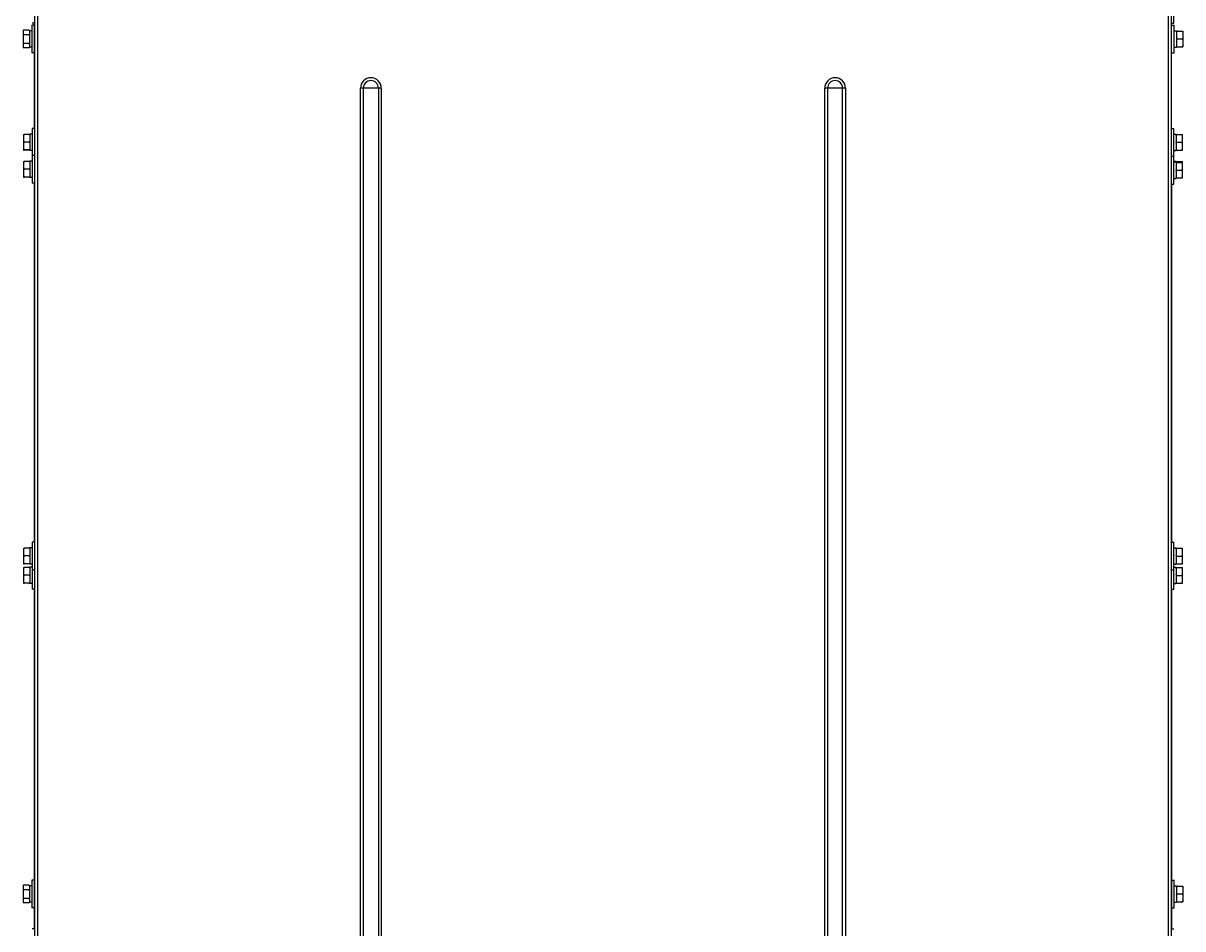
# Model space of a CAD drawing. Header units: millimetres. Extents: x 32496 to 166256, y 3504 to 23939.
# Drawn here: x 92804 to 93554, y 7343 to 7928 of the extents above; entities that cross this region are included whole.
import ezdxf

# ---------------------------------------------------------------- set-up
doc = ezdxf.new("R2010")
doc.units = ezdxf.units.MM
doc.layers.get('0').update_dxf_attribs({"lineweight": 35})
for name, color, linetype in [('2401-01144-S-M6-16HWM_1_0', 7, 'Continuous'), ('4215-19366_1_1_0', 7, 'Continuous'), ('4215-23304_2_1_1_0', 7, 'Continuous')]:
    doc.layers.add(name, color=color, linetype=linetype)

# ---------------------------------------------------------------- blocks, each defined once
blk = doc.blocks.new('gtrytrgtrr')
at = {"layer": '2401-01144-S-M6-16HWM_1_0', "color": 7, "linetype": 'Continuous'}
for p, q in [((61770.86, -73148.29), (61770.86, -73130.29)), ((61034.86, -73148.29), (61033.26, -73148.29)), ((61769.26, -73148.29), (61770.86, -73148.29)), ((61027.36, -73153.07), (61027.6, -73152.83)), ((61027.36, -73153.07), (61027.36, -73164.01)), ((61031.06, -73152.77), (61027.66, -73152.77)), ((61031.06, -73155.74), (61027.66, -73155.74)), ((61031.36, -73153.07), (61031.12, -73152.83)), ((61031.36, -73153.07), (61031.36, -73164.01)), ((61032.96, -73153.19), (61031.36, -73153.19)), ((61032.96, -73149.54), (61032.96, -73167.54)), ((61034.56, -73149.54), (61032.96, -73149.54)), ((61769.56, -73149.54), (61771.16, -73149.54)), ((61771.16, -73167.54), (61771.16, -73149.54)), ((61771.16, -73153.19), (61772.76, -73153.19)), ((61772.76, -73153.19), (61772.76, -73163.89)), ((61773.06, -73153.5), (61776.46, -73153.5)), ((61776.76, -73153.51), (61776.76, -73163.57)), ((61031.06, -73161.52), (61027.66, -73161.52)), ((61032.96, -73163.89), (61031.36, -73163.89)), ((61771.16, -73163.89), (61772.76, -73163.89)), ((61773.06, -73158.46), (61776.46, -73158.46)), ((61773.06, -73163.5), (61776.46, -73163.5)), ((61773.06, -73163.58), (61776.46, -73163.58)), ((61027.36, -73164.01), (61027.6, -73164.26)), ((61027.6, -73164.26), (61027.66, -73164.31)), ((61031.06, -73164.31), (61027.66, -73164.31)), ((61031.12, -73164.26), (61031.06, -73164.31)), ((61031.36, -73164.01), (61031.12, -73164.26)), ((61034.56, -73167.54), (61032.96, -73167.54)), ((61769.56, -73167.54), (61771.16, -73167.54)), ((61033.26, -73216.29), (61033.26, -73233.79)), ((61034.86, -73216.29), (61033.26, -73216.29)), ((61769.26, -73216.29), (61770.86, -73216.29)), ((61770.86, -73234.29), (61770.86, -73216.29)), ((61027.66, -73220.27), (61027.66, -73230.31)), ((61031.36, -73220.27), (61027.96, -73220.27)), ((61031.66, -73219.94), (61031.66, -73230.64)), ((61033.26, -73219.94), (61031.66, -73219.94)), ((61770.86, -73219.94), (61772.46, -73219.94)), ((61772.46, -73219.94), (61772.46, -73230.64)), ((61772.46, -73220.29), (61776.46, -73220.29)), ((61776.46, -73230.29), (61776.46, -73220.29)), ((61031.36, -73225.24), (61027.96, -73225.24)), ((61031.36, -73230.27), (61027.96, -73230.27)), ((61031.36, -73230.32), (61027.96, -73230.32)), ((61033.26, -73230.64), (61031.66, -73230.64)), ((61770.86, -73230.64), (61772.46, -73230.64)), ((61772.46, -73230.29), (61776.46, -73230.29)), ((61772.76, -73225.29), (61776.16, -73225.29)), ((61027.66, -73237.77), (61027.66, -73247.81)), ((61031.36, -73237.77), (61027.96, -73237.77)), ((61031.66, -73237.44), (61031.66, -73248.14)), ((61033.26, -73237.44), (61031.66, -73237.44)), ((61033.26, -73233.79), (61033.26, -73251.79)), ((61034.86, -73233.79), (61033.26, -73233.79)), ((61769.26, -73234.29), (61770.86, -73234.29)), ((61770.86, -73252.29), (61770.86, -73234.29)), ((61770.86, -73237.44), (61772.46, -73237.44)), ((61770.86, -73237.94), (61772.46, -73237.94)), ((61772.46, -73237.44), (61772.46, -73237.94)), ((61772.46, -73237.79), (61776.46, -73237.79)), ((61772.46, -73237.94), (61772.46, -73248.64)), ((61772.46, -73238.29), (61776.46, -73238.29)), ((61776.46, -73238.29), (61776.46, -73237.79)), ((61776.46, -73248.29), (61776.46, -73238.29)), ((61031.36, -73242.74), (61027.96, -73242.74)), ((61772.76, -73243.29), (61776.16, -73243.29)), ((61031.36, -73247.77), (61027.96, -73247.77)), ((61031.36, -73247.82), (61027.96, -73247.82)), ((61033.26, -73248.14), (61031.66, -73248.14)), ((61034.86, -73251.79), (61033.26, -73251.79)), ((61769.26, -73252.29), (61770.86, -73252.29)), ((61770.86, -73248.64), (61772.46, -73248.64)), ((61772.46, -73248.29), (61776.46, -73248.29)), ((61033.26, -73483.79), (61033.26, -73501.79)), ((61034.86, -73483.79), (61033.26, -73483.79)), ((61769.26, -73483.79), (61770.86, -73483.79)), ((61770.86, -73501.79), (61770.86, -73483.79)), ((61027.66, -73487.77), (61027.66, -73497.81)), ((61031.36, -73487.77), (61027.96, -73487.77)), ((61031.36, -73492.74), (61027.96, -73492.74)), ((61031.66, -73487.44), (61031.66, -73498.14)), ((61033.26, -73487.44), (61031.66, -73487.44)), ((61770.86, -73487.44), (61772.46, -73487.44)), ((61772.46, -73487.44), (61772.46, -73498.14)), ((61772.46, -73487.79), (61776.46, -73487.79)), ((61772.76, -73492.79), (61776.16, -73492.79)), ((61776.46, -73497.79), (61776.46, -73487.79)), ((61027.66, -73500.27), (61027.66, -73510.31)), ((61031.36, -73497.77), (61027.96, -73497.77)), ((61031.36, -73497.82), (61027.96, -73497.82)), ((61031.36, -73500.27), (61027.96, -73500.27)), ((61033.26, -73498.14), (61031.66, -73498.14)), ((61031.66, -73499.94), (61031.66, -73510.64)), ((61033.26, -73499.94), (61031.66, -73499.94)), ((61770.86, -73498.14), (61772.46, -73498.14)), ((61770.86, -73499.94), (61772.46, -73499.94)), ((61772.46, -73497.79), (61776.46, -73497.79)), ((61772.46, -73499.94), (61772.46, -73510.64)), ((61772.46, -73500.29), (61776.46, -73500.29)), ((61776.46, -73510.29), (61776.46, -73500.29)), ((61031.36, -73505.24), (61027.96, -73505.24)), ((61033.26, -73501.79), (61033.26, -73514.29)), ((61034.86, -73501.79), (61033.26, -73501.79)), ((61769.26, -73501.79), (61770.86, -73501.79)), ((61770.86, -73514.29), (61770.86, -73501.79)), ((61772.76, -73505.29), (61776.16, -73505.29)), ((61031.36, -73510.27), (61027.96, -73510.27)), ((61031.36, -73510.32), (61027.96, -73510.32)), ((61033.26, -73510.64), (61031.66, -73510.64)), ((61034.86, -73514.29), (61033.26, -73514.29)), ((61769.26, -73514.29), (61770.86, -73514.29)), ((61770.86, -73510.64), (61772.46, -73510.64)), ((61772.46, -73510.29), (61776.46, -73510.29)), ((61032.96, -73702.29), (61032.96, -73720.29)), ((61034.56, -73702.29), (61032.96, -73702.29)), ((61769.56, -73702.29), (61771.16, -73702.29)), ((61771.16, -73720.29), (61771.16, -73702.29)), ((61027.36, -73705.82), (61027.6, -73705.58)), ((61027.36, -73705.82), (61027.36, -73716.76)), ((61031.06, -73705.52), (61027.66, -73705.52)), ((61031.06, -73708.49), (61027.66, -73708.49)), ((61031.36, -73705.82), (61031.12, -73705.58)), ((61031.36, -73705.82), (61031.36, -73716.76)), ((61032.96, -73705.94), (61031.36, -73705.94)), ((61771.16, -73705.94), (61772.76, -73705.94)), ((61772.76, -73705.94), (61772.76, -73716.64)), ((61773.06, -73706.25), (61776.46, -73706.25)), ((61776.76, -73706.26), (61776.76, -73716.32)), ((61027.36, -73716.76), (61027.6, -73717.01)), ((61027.6, -73717.01), (61027.66, -73717.06)), ((61031.06, -73714.27), (61027.66, -73714.27)), ((61031.06, -73717.06), (61027.66, -73717.06)), ((61031.12, -73717.01), (61031.06, -73717.06)), ((61031.36, -73716.76), (61031.12, -73717.01)), ((61032.96, -73716.64), (61031.36, -73716.64)), ((61771.16, -73716.64), (61772.76, -73716.64)), ((61773.06, -73711.21), (61776.46, -73711.21)), ((61773.06, -73716.25), (61776.46, -73716.25)), ((61773.06, -73716.33), (61776.46, -73716.33)), ((61034.56, -73720.29), (61032.96, -73720.29)), ((61769.56, -73720.29), (61771.16, -73720.29)), ((61034.86, -73733.79), (61033.26, -73733.79)), ((61769.26, -73733.79), (61770.86, -73733.79))]:
    blk.add_line(p, q, dxfattribs=at)
for points, knots in [([(61027.66, -73152.77), (61027.64, -73152.8), (61027.53, -73152.91), (61027.43, -73153.02), (61027.36, -73153.11)], [0, 0, 0, 0, 0.255073, 1, 1, 1, 1]), ([(61027.36, -73155.4), (61027.39, -73155.43), (61027.48, -73155.55), (61027.58, -73155.66), (61027.66, -73155.74)], [0, 0, 0, 0, 0.24485, 1, 1, 1, 1]), ([(61031.06, -73152.77), (61031.09, -73152.8), (61031.19, -73152.91), (61031.29, -73153.02), (61031.36, -73153.11)], [0, 0, 0, 0, 0.255072, 1, 1, 1, 1]), ([(61031.36, -73155.4), (61031.34, -73155.43), (61031.24, -73155.55), (61031.14, -73155.66), (61031.06, -73155.74)], [0, 0, 0, 0, 0.24485, 1, 1, 1, 1]), ([(61773.06, -73153.5), (61773.04, -73153.5), (61772.94, -73153.5), (61772.84, -73153.51), (61772.76, -73153.51)], [0, 0, 0, 0, 0.265501, 1, 1, 1, 1]), ([(61772.76, -73154.07), (61772.78, -73154.02), (61772.88, -73153.83), (61772.98, -73153.64), (61773.06, -73153.5)], [0, 0, 0, 0, 0.249101, 1, 1, 1, 1]), ([(61776.46, -73153.5), (61776.49, -73153.5), (61776.59, -73153.5), (61776.69, -73153.51), (61776.76, -73153.51)], [0, 0, 0, 0, 0.265502, 1, 1, 1, 1]), ([(61776.76, -73154.07), (61776.74, -73154.02), (61776.65, -73153.83), (61776.54, -73153.64), (61776.46, -73153.5)], [0, 0, 0, 0, 0.249101, 1, 1, 1, 1]), ([(61027.66, -73161.52), (61027.64, -73161.54), (61027.53, -73161.65), (61027.43, -73161.75), (61027.36, -73161.84)], [0, 0, 0, 0, 0.255647, 1, 1, 1, 1]), ([(61031.06, -73161.52), (61031.09, -73161.54), (61031.19, -73161.65), (61031.29, -73161.75), (61031.36, -73161.84)], [0, 0, 0, 0, 0.255646, 1, 1, 1, 1]), ([(61773.06, -73158.46), (61773.04, -73158.41), (61772.93, -73158.23), (61772.83, -73158.04), (61772.76, -73157.89)], [0, 0, 0, 0, 0.250932, 1, 1, 1, 1]), ([(61772.76, -73159.03), (61772.78, -73158.98), (61772.88, -73158.79), (61772.98, -73158.6), (61773.06, -73158.46)], [0, 0, 0, 0, 0.249211, 1, 1, 1, 1]), ([(61773.06, -73163.5), (61773.04, -73163.45), (61772.93, -73163.26), (61772.83, -73163.07), (61772.76, -73162.92)], [0, 0, 0, 0, 0.250824, 1, 1, 1, 1]), ([(61772.76, -73163.51), (61772.79, -73163.51), (61772.89, -73163.5), (61772.99, -73163.5), (61773.06, -73163.5)], [0, 0, 0, 0, 0.233702, 1, 1, 1, 1]), ([(61773.06, -73163.58), (61773.04, -73163.58), (61772.94, -73163.58), (61772.84, -73163.58), (61772.76, -73163.57)], [0, 0, 0, 0, 0.265501, 1, 1, 1, 1]), ([(61776.46, -73158.46), (61776.49, -73158.41), (61776.6, -73158.23), (61776.69, -73158.04), (61776.76, -73157.89)], [0, 0, 0, 0, 0.250932, 1, 1, 1, 1]), ([(61776.76, -73159.03), (61776.74, -73158.98), (61776.65, -73158.79), (61776.54, -73158.6), (61776.46, -73158.46)], [0, 0, 0, 0, 0.249211, 1, 1, 1, 1]), ([(61776.46, -73163.5), (61776.49, -73163.45), (61776.6, -73163.26), (61776.69, -73163.07), (61776.76, -73162.92)], [0, 0, 0, 0, 0.250825, 1, 1, 1, 1]), ([(61776.76, -73163.51), (61776.74, -73163.51), (61776.64, -73163.5), (61776.54, -73163.5), (61776.46, -73163.5)], [0, 0, 0, 0, 0.233703, 1, 1, 1, 1]), ([(61776.46, -73163.58), (61776.49, -73163.58), (61776.59, -73163.58), (61776.69, -73163.58), (61776.76, -73163.57)], [0, 0, 0, 0, 0.265502, 1, 1, 1, 1]), ([(61027.36, -73163.99), (61027.38, -73164.02), (61027.46, -73164.11), (61027.54, -73164.19), (61027.6, -73164.26)], [0, 0, 0, 0, 0.245193, 1, 1, 1, 1]), ([(61031.36, -73163.99), (61031.34, -73164.02), (61031.27, -73164.11), (61031.18, -73164.19), (61031.12, -73164.26)], [0, 0, 0, 0, 0.245193, 1, 1, 1, 1]), ([(61027.66, -73220.27), (61027.69, -73220.27), (61027.79, -73220.27), (61027.89, -73220.27), (61027.96, -73220.27)], [0, 0, 0, 0, 0.23369, 1, 1, 1, 1]), ([(61027.96, -73220.27), (61027.94, -73220.31), (61027.83, -73220.5), (61027.73, -73220.69), (61027.66, -73220.83)], [0, 0, 0, 0, 0.250911, 1, 1, 1, 1]), ([(61031.66, -73220.27), (61031.64, -73220.27), (61031.54, -73220.27), (61031.44, -73220.27), (61031.36, -73220.27)], [0, 0, 0, 0, 0.23369, 1, 1, 1, 1]), ([(61031.36, -73220.27), (61031.39, -73220.31), (61031.5, -73220.5), (61031.59, -73220.69), (61031.66, -73220.83)], [0, 0, 0, 0, 0.25091, 1, 1, 1, 1]), ([(61772.46, -73220.86), (61772.48, -73220.81), (61772.58, -73220.62), (61772.68, -73220.43), (61772.76, -73220.29)], [0, 0, 0, 0, 0.249157, 1, 1, 1, 1]), ([(61776.46, -73220.86), (61776.44, -73220.81), (61776.35, -73220.62), (61776.24, -73220.43), (61776.16, -73220.29)], [0, 0, 0, 0, 0.249157, 1, 1, 1, 1]), ([(61027.66, -73224.67), (61027.68, -73224.72), (61027.78, -73224.91), (61027.88, -73225.1), (61027.96, -73225.24)], [0, 0, 0, 0, 0.249123, 1, 1, 1, 1]), ([(61027.96, -73225.24), (61027.94, -73225.29), (61027.83, -73225.48), (61027.73, -73225.67), (61027.66, -73225.81)], [0, 0, 0, 0, 0.250845, 1, 1, 1, 1]), ([(61027.66, -73229.69), (61027.68, -73229.74), (61027.78, -73229.93), (61027.88, -73230.12), (61027.96, -73230.27)], [0, 0, 0, 0, 0.24919, 1, 1, 1, 1]), ([(61027.96, -73230.27), (61027.94, -73230.27), (61027.84, -73230.27), (61027.74, -73230.27), (61027.66, -73230.27)], [0, 0, 0, 0, 0.265514, 1, 1, 1, 1]), ([(61027.66, -73230.31), (61027.69, -73230.31), (61027.79, -73230.31), (61027.89, -73230.32), (61027.96, -73230.32)], [0, 0, 0, 0, 0.23369, 1, 1, 1, 1]), ([(61031.66, -73224.67), (61031.64, -73224.72), (61031.55, -73224.91), (61031.44, -73225.1), (61031.36, -73225.24)], [0, 0, 0, 0, 0.249123, 1, 1, 1, 1]), ([(61031.36, -73225.24), (61031.39, -73225.29), (61031.5, -73225.48), (61031.59, -73225.67), (61031.66, -73225.81)], [0, 0, 0, 0, 0.250844, 1, 1, 1, 1]), ([(61031.66, -73229.69), (61031.64, -73229.74), (61031.55, -73229.93), (61031.44, -73230.12), (61031.36, -73230.27)], [0, 0, 0, 0, 0.24919, 1, 1, 1, 1]), ([(61031.36, -73230.27), (61031.39, -73230.27), (61031.49, -73230.27), (61031.59, -73230.27), (61031.66, -73230.27)], [0, 0, 0, 0, 0.265512, 1, 1, 1, 1]), ([(61031.66, -73230.31), (61031.64, -73230.31), (61031.54, -73230.31), (61031.44, -73230.32), (61031.36, -73230.32)], [0, 0, 0, 0, 0.23369, 1, 1, 1, 1]), ([(61772.76, -73225.29), (61772.74, -73225.24), (61772.63, -73225.06), (61772.53, -73224.87), (61772.46, -73224.72)], [0, 0, 0, 0, 0.250877, 1, 1, 1, 1]), ([(61772.46, -73225.86), (61772.48, -73225.81), (61772.58, -73225.62), (61772.68, -73225.43), (61772.76, -73225.29)], [0, 0, 0, 0, 0.249157, 1, 1, 1, 1]), ([(61772.76, -73230.29), (61772.74, -73230.24), (61772.63, -73230.06), (61772.53, -73229.87), (61772.46, -73229.72)], [0, 0, 0, 0, 0.250877, 1, 1, 1, 1]), ([(61776.16, -73225.29), (61776.19, -73225.24), (61776.3, -73225.06), (61776.39, -73224.87), (61776.46, -73224.72)], [0, 0, 0, 0, 0.250877, 1, 1, 1, 1]), ([(61776.46, -73225.86), (61776.44, -73225.81), (61776.35, -73225.62), (61776.24, -73225.43), (61776.16, -73225.29)], [0, 0, 0, 0, 0.249157, 1, 1, 1, 1]), ([(61776.16, -73230.29), (61776.19, -73230.24), (61776.3, -73230.06), (61776.39, -73229.87), (61776.46, -73229.72)], [0, 0, 0, 0, 0.250877, 1, 1, 1, 1]), ([(61027.66, -73237.77), (61027.69, -73237.77), (61027.79, -73237.77), (61027.89, -73237.77), (61027.96, -73237.77)], [0, 0, 0, 0, 0.23369, 1, 1, 1, 1]), ([(61027.96, -73237.77), (61027.94, -73237.81), (61027.83, -73238), (61027.73, -73238.19), (61027.66, -73238.33)], [0, 0, 0, 0, 0.250911, 1, 1, 1, 1]), ([(61031.66, -73237.77), (61031.64, -73237.77), (61031.54, -73237.77), (61031.44, -73237.77), (61031.36, -73237.77)], [0, 0, 0, 0, 0.23369, 1, 1, 1, 1]), ([(61031.36, -73237.77), (61031.39, -73237.81), (61031.5, -73238), (61031.59, -73238.19), (61031.66, -73238.33)], [0, 0, 0, 0, 0.25091, 1, 1, 1, 1]), ([(61772.46, -73238.86), (61772.48, -73238.81), (61772.58, -73238.62), (61772.68, -73238.43), (61772.76, -73238.29)], [0, 0, 0, 0, 0.249157, 1, 1, 1, 1]), ([(61772.5, -73238.29), (61772.52, -73238.25), (61772.6, -73238.08), (61772.69, -73237.91), (61772.76, -73237.79)], [0, 0, 0, 0, 0.249269, 1, 1, 1, 1]), ([(61776.43, -73238.29), (61776.41, -73238.25), (61776.32, -73238.08), (61776.23, -73237.91), (61776.16, -73237.79)], [0, 0, 0, 0, 0.249268, 1, 1, 1, 1]), ([(61776.46, -73238.86), (61776.44, -73238.81), (61776.35, -73238.62), (61776.24, -73238.43), (61776.16, -73238.29)], [0, 0, 0, 0, 0.249157, 1, 1, 1, 1]), ([(61027.66, -73242.17), (61027.68, -73242.22), (61027.78, -73242.41), (61027.88, -73242.6), (61027.96, -73242.74)], [0, 0, 0, 0, 0.249123, 1, 1, 1, 1]), ([(61027.96, -73242.74), (61027.94, -73242.79), (61027.83, -73242.98), (61027.73, -73243.17), (61027.66, -73243.31)], [0, 0, 0, 0, 0.250845, 1, 1, 1, 1]), ([(61031.66, -73242.17), (61031.64, -73242.22), (61031.55, -73242.41), (61031.44, -73242.6), (61031.36, -73242.74)], [0, 0, 0, 0, 0.249123, 1, 1, 1, 1]), ([(61031.36, -73242.74), (61031.39, -73242.79), (61031.5, -73242.98), (61031.59, -73243.17), (61031.66, -73243.31)], [0, 0, 0, 0, 0.250844, 1, 1, 1, 1]), ([(61772.76, -73243.29), (61772.74, -73243.24), (61772.63, -73243.06), (61772.53, -73242.87), (61772.46, -73242.72)], [0, 0, 0, 0, 0.250877, 1, 1, 1, 1]), ([(61772.46, -73243.86), (61772.48, -73243.81), (61772.58, -73243.62), (61772.68, -73243.43), (61772.76, -73243.29)], [0, 0, 0, 0, 0.249157, 1, 1, 1, 1]), ([(61776.16, -73243.29), (61776.19, -73243.24), (61776.3, -73243.06), (61776.39, -73242.87), (61776.46, -73242.72)], [0, 0, 0, 0, 0.250877, 1, 1, 1, 1]), ([(61776.46, -73243.86), (61776.44, -73243.81), (61776.35, -73243.62), (61776.24, -73243.43), (61776.16, -73243.29)], [0, 0, 0, 0, 0.249157, 1, 1, 1, 1]), ([(61027.66, -73247.19), (61027.68, -73247.24), (61027.78, -73247.43), (61027.88, -73247.62), (61027.96, -73247.77)], [0, 0, 0, 0, 0.24919, 1, 1, 1, 1]), ([(61027.96, -73247.77), (61027.94, -73247.77), (61027.84, -73247.77), (61027.74, -73247.77), (61027.66, -73247.77)], [0, 0, 0, 0, 0.265514, 1, 1, 1, 1]), ([(61027.66, -73247.81), (61027.69, -73247.81), (61027.79, -73247.81), (61027.89, -73247.82), (61027.96, -73247.82)], [0, 0, 0, 0, 0.23369, 1, 1, 1, 1]), ([(61031.66, -73247.19), (61031.64, -73247.24), (61031.55, -73247.43), (61031.44, -73247.62), (61031.36, -73247.77)], [0, 0, 0, 0, 0.24919, 1, 1, 1, 1]), ([(61031.36, -73247.77), (61031.39, -73247.77), (61031.49, -73247.77), (61031.59, -73247.77), (61031.66, -73247.77)], [0, 0, 0, 0, 0.265512, 1, 1, 1, 1]), ([(61031.66, -73247.81), (61031.64, -73247.81), (61031.54, -73247.81), (61031.44, -73247.82), (61031.36, -73247.82)], [0, 0, 0, 0, 0.23369, 1, 1, 1, 1]), ([(61772.76, -73248.29), (61772.74, -73248.24), (61772.63, -73248.06), (61772.53, -73247.87), (61772.46, -73247.72)], [0, 0, 0, 0, 0.250877, 1, 1, 1, 1]), ([(61776.16, -73248.29), (61776.19, -73248.24), (61776.3, -73248.06), (61776.39, -73247.87), (61776.46, -73247.72)], [0, 0, 0, 0, 0.250877, 1, 1, 1, 1]), ([(61027.66, -73487.77), (61027.69, -73487.77), (61027.79, -73487.77), (61027.89, -73487.77), (61027.96, -73487.77)], [0, 0, 0, 0, 0.23369, 1, 1, 1, 1]), ([(61027.96, -73487.77), (61027.94, -73487.81), (61027.83, -73488), (61027.73, -73488.19), (61027.66, -73488.33)], [0, 0, 0, 0, 0.250911, 1, 1, 1, 1]), ([(61027.66, -73492.17), (61027.68, -73492.22), (61027.78, -73492.41), (61027.88, -73492.6), (61027.96, -73492.74)], [0, 0, 0, 0, 0.249123, 1, 1, 1, 1]), ([(61027.96, -73492.74), (61027.94, -73492.79), (61027.83, -73492.98), (61027.73, -73493.17), (61027.66, -73493.31)], [0, 0, 0, 0, 0.250845, 1, 1, 1, 1]), ([(61031.66, -73487.77), (61031.64, -73487.77), (61031.54, -73487.77), (61031.44, -73487.77), (61031.36, -73487.77)], [0, 0, 0, 0, 0.23369, 1, 1, 1, 1]), ([(61031.36, -73487.77), (61031.39, -73487.81), (61031.5, -73488), (61031.59, -73488.19), (61031.66, -73488.33)], [0, 0, 0, 0, 0.25091, 1, 1, 1, 1]), ([(61031.66, -73492.17), (61031.64, -73492.22), (61031.55, -73492.41), (61031.44, -73492.6), (61031.36, -73492.74)], [0, 0, 0, 0, 0.249123, 1, 1, 1, 1]), ([(61031.36, -73492.74), (61031.39, -73492.79), (61031.5, -73492.98), (61031.59, -73493.17), (61031.66, -73493.31)], [0, 0, 0, 0, 0.250844, 1, 1, 1, 1]), ([(61772.46, -73488.36), (61772.48, -73488.31), (61772.58, -73488.12), (61772.68, -73487.93), (61772.76, -73487.79)], [0, 0, 0, 0, 0.249157, 1, 1, 1, 1]), ([(61772.76, -73492.79), (61772.74, -73492.74), (61772.63, -73492.56), (61772.53, -73492.37), (61772.46, -73492.22)], [0, 0, 0, 0, 0.250877, 1, 1, 1, 1]), ([(61772.46, -73493.36), (61772.48, -73493.31), (61772.58, -73493.12), (61772.68, -73492.93), (61772.76, -73492.79)], [0, 0, 0, 0, 0.249157, 1, 1, 1, 1]), ([(61776.46, -73488.36), (61776.44, -73488.31), (61776.35, -73488.12), (61776.24, -73487.93), (61776.16, -73487.79)], [0, 0, 0, 0, 0.249157, 1, 1, 1, 1]), ([(61776.16, -73492.79), (61776.19, -73492.74), (61776.3, -73492.56), (61776.39, -73492.37), (61776.46, -73492.22)], [0, 0, 0, 0, 0.250877, 1, 1, 1, 1]), ([(61776.46, -73493.36), (61776.44, -73493.31), (61776.35, -73493.12), (61776.24, -73492.93), (61776.16, -73492.79)], [0, 0, 0, 0, 0.249157, 1, 1, 1, 1]), ([(61027.66, -73497.19), (61027.68, -73497.24), (61027.78, -73497.43), (61027.88, -73497.62), (61027.96, -73497.77)], [0, 0, 0, 0, 0.24919, 1, 1, 1, 1]), ([(61027.96, -73497.77), (61027.94, -73497.77), (61027.84, -73497.77), (61027.74, -73497.77), (61027.66, -73497.77)], [0, 0, 0, 0, 0.265514, 1, 1, 1, 1]), ([(61027.66, -73497.81), (61027.69, -73497.81), (61027.79, -73497.81), (61027.89, -73497.82), (61027.96, -73497.82)], [0, 0, 0, 0, 0.23369, 1, 1, 1, 1]), ([(61027.66, -73500.27), (61027.69, -73500.27), (61027.79, -73500.27), (61027.89, -73500.27), (61027.96, -73500.27)], [0, 0, 0, 0, 0.23369, 1, 1, 1, 1]), ([(61027.96, -73500.27), (61027.94, -73500.31), (61027.83, -73500.5), (61027.73, -73500.69), (61027.66, -73500.83)], [0, 0, 0, 0, 0.250911, 1, 1, 1, 1]), ([(61031.66, -73497.19), (61031.64, -73497.24), (61031.55, -73497.43), (61031.44, -73497.62), (61031.36, -73497.77)], [0, 0, 0, 0, 0.24919, 1, 1, 1, 1]), ([(61031.36, -73497.77), (61031.39, -73497.77), (61031.49, -73497.77), (61031.59, -73497.77), (61031.66, -73497.77)], [0, 0, 0, 0, 0.265512, 1, 1, 1, 1]), ([(61031.66, -73497.81), (61031.64, -73497.81), (61031.54, -73497.81), (61031.44, -73497.82), (61031.36, -73497.82)], [0, 0, 0, 0, 0.23369, 1, 1, 1, 1]), ([(61031.66, -73500.27), (61031.64, -73500.27), (61031.54, -73500.27), (61031.44, -73500.27), (61031.36, -73500.27)], [0, 0, 0, 0, 0.23369, 1, 1, 1, 1]), ([(61031.36, -73500.27), (61031.39, -73500.31), (61031.5, -73500.5), (61031.59, -73500.69), (61031.66, -73500.83)], [0, 0, 0, 0, 0.25091, 1, 1, 1, 1]), ([(61772.76, -73497.79), (61772.74, -73497.74), (61772.63, -73497.56), (61772.53, -73497.37), (61772.46, -73497.22)], [0, 0, 0, 0, 0.250877, 1, 1, 1, 1]), ([(61772.46, -73500.86), (61772.48, -73500.81), (61772.58, -73500.62), (61772.68, -73500.43), (61772.76, -73500.29)], [0, 0, 0, 0, 0.249157, 1, 1, 1, 1]), ([(61776.16, -73497.79), (61776.19, -73497.74), (61776.3, -73497.56), (61776.39, -73497.37), (61776.46, -73497.22)], [0, 0, 0, 0, 0.250877, 1, 1, 1, 1]), ([(61776.46, -73500.86), (61776.44, -73500.81), (61776.35, -73500.62), (61776.24, -73500.43), (61776.16, -73500.29)], [0, 0, 0, 0, 0.249157, 1, 1, 1, 1]), ([(61027.66, -73504.67), (61027.68, -73504.72), (61027.78, -73504.91), (61027.88, -73505.1), (61027.96, -73505.24)], [0, 0, 0, 0, 0.249123, 1, 1, 1, 1]), ([(61027.96, -73505.24), (61027.94, -73505.29), (61027.83, -73505.48), (61027.73, -73505.67), (61027.66, -73505.81)], [0, 0, 0, 0, 0.250845, 1, 1, 1, 1]), ([(61031.66, -73504.67), (61031.64, -73504.72), (61031.55, -73504.91), (61031.44, -73505.1), (61031.36, -73505.24)], [0, 0, 0, 0, 0.249123, 1, 1, 1, 1]), ([(61031.36, -73505.24), (61031.39, -73505.29), (61031.5, -73505.48), (61031.59, -73505.67), (61031.66, -73505.81)], [0, 0, 0, 0, 0.250844, 1, 1, 1, 1]), ([(61772.76, -73505.29), (61772.74, -73505.24), (61772.63, -73505.06), (61772.53, -73504.87), (61772.46, -73504.72)], [0, 0, 0, 0, 0.250877, 1, 1, 1, 1]), ([(61772.46, -73505.86), (61772.48, -73505.81), (61772.58, -73505.62), (61772.68, -73505.43), (61772.76, -73505.29)], [0, 0, 0, 0, 0.249157, 1, 1, 1, 1]), ([(61776.16, -73505.29), (61776.19, -73505.24), (61776.3, -73505.06), (61776.39, -73504.87), (61776.46, -73504.72)], [0, 0, 0, 0, 0.250877, 1, 1, 1, 1]), ([(61776.46, -73505.86), (61776.44, -73505.81), (61776.35, -73505.62), (61776.24, -73505.43), (61776.16, -73505.29)], [0, 0, 0, 0, 0.249157, 1, 1, 1, 1]), ([(61027.66, -73509.69), (61027.68, -73509.74), (61027.78, -73509.93), (61027.88, -73510.12), (61027.96, -73510.27)], [0, 0, 0, 0, 0.24919, 1, 1, 1, 1]), ([(61027.96, -73510.27), (61027.94, -73510.27), (61027.84, -73510.27), (61027.74, -73510.27), (61027.66, -73510.27)], [0, 0, 0, 0, 0.265514, 1, 1, 1, 1]), ([(61027.66, -73510.31), (61027.69, -73510.31), (61027.79, -73510.31), (61027.89, -73510.32), (61027.96, -73510.32)], [0, 0, 0, 0, 0.23369, 1, 1, 1, 1]), ([(61031.66, -73509.69), (61031.64, -73509.74), (61031.55, -73509.93), (61031.44, -73510.12), (61031.36, -73510.27)], [0, 0, 0, 0, 0.24919, 1, 1, 1, 1]), ([(61031.36, -73510.27), (61031.39, -73510.27), (61031.49, -73510.27), (61031.59, -73510.27), (61031.66, -73510.27)], [0, 0, 0, 0, 0.265512, 1, 1, 1, 1]), ([(61031.66, -73510.31), (61031.64, -73510.31), (61031.54, -73510.31), (61031.44, -73510.32), (61031.36, -73510.32)], [0, 0, 0, 0, 0.23369, 1, 1, 1, 1]), ([(61772.76, -73510.29), (61772.74, -73510.24), (61772.63, -73510.06), (61772.53, -73509.87), (61772.46, -73509.72)], [0, 0, 0, 0, 0.250877, 1, 1, 1, 1]), ([(61776.16, -73510.29), (61776.19, -73510.24), (61776.3, -73510.06), (61776.39, -73509.87), (61776.46, -73509.72)], [0, 0, 0, 0, 0.250877, 1, 1, 1, 1]), ([(61027.66, -73705.52), (61027.64, -73705.55), (61027.53, -73705.66), (61027.43, -73705.77), (61027.36, -73705.86)], [0, 0, 0, 0, 0.255073, 1, 1, 1, 1]), ([(61027.36, -73708.15), (61027.39, -73708.18), (61027.48, -73708.3), (61027.58, -73708.41), (61027.66, -73708.49)], [0, 0, 0, 0, 0.24485, 1, 1, 1, 1]), ([(61031.06, -73705.52), (61031.09, -73705.55), (61031.19, -73705.66), (61031.29, -73705.77), (61031.36, -73705.86)], [0, 0, 0, 0, 0.255072, 1, 1, 1, 1]), ([(61031.36, -73708.15), (61031.34, -73708.18), (61031.24, -73708.3), (61031.14, -73708.41), (61031.06, -73708.49)], [0, 0, 0, 0, 0.24485, 1, 1, 1, 1]), ([(61773.06, -73706.25), (61773.04, -73706.25), (61772.94, -73706.25), (61772.84, -73706.26), (61772.76, -73706.26)], [0, 0, 0, 0, 0.265501, 1, 1, 1, 1]), ([(61772.76, -73706.82), (61772.78, -73706.77), (61772.88, -73706.58), (61772.98, -73706.39), (61773.06, -73706.25)], [0, 0, 0, 0, 0.249101, 1, 1, 1, 1]), ([(61773.06, -73711.21), (61773.04, -73711.16), (61772.93, -73710.98), (61772.83, -73710.79), (61772.76, -73710.64)], [0, 0, 0, 0, 0.250932, 1, 1, 1, 1]), ([(61776.46, -73706.25), (61776.49, -73706.25), (61776.59, -73706.25), (61776.69, -73706.26), (61776.76, -73706.26)], [0, 0, 0, 0, 0.265502, 1, 1, 1, 1]), ([(61776.76, -73706.82), (61776.74, -73706.77), (61776.65, -73706.58), (61776.54, -73706.39), (61776.46, -73706.25)], [0, 0, 0, 0, 0.249101, 1, 1, 1, 1]), ([(61776.46, -73711.21), (61776.49, -73711.16), (61776.6, -73710.98), (61776.69, -73710.79), (61776.76, -73710.64)], [0, 0, 0, 0, 0.250932, 1, 1, 1, 1]), ([(61027.66, -73714.27), (61027.64, -73714.29), (61027.53, -73714.4), (61027.43, -73714.5), (61027.36, -73714.59)], [0, 0, 0, 0, 0.255647, 1, 1, 1, 1]), ([(61027.36, -73716.74), (61027.38, -73716.77), (61027.46, -73716.86), (61027.54, -73716.94), (61027.6, -73717.01)], [0, 0, 0, 0, 0.245193, 1, 1, 1, 1]), ([(61031.06, -73714.27), (61031.09, -73714.29), (61031.19, -73714.4), (61031.29, -73714.5), (61031.36, -73714.59)], [0, 0, 0, 0, 0.255646, 1, 1, 1, 1]), ([(61031.36, -73716.74), (61031.34, -73716.77), (61031.27, -73716.86), (61031.18, -73716.94), (61031.12, -73717.01)], [0, 0, 0, 0, 0.245193, 1, 1, 1, 1]), ([(61772.76, -73711.78), (61772.78, -73711.73), (61772.88, -73711.54), (61772.98, -73711.35), (61773.06, -73711.21)], [0, 0, 0, 0, 0.249211, 1, 1, 1, 1]), ([(61773.06, -73716.25), (61773.04, -73716.2), (61772.93, -73716.01), (61772.83, -73715.82), (61772.76, -73715.67)], [0, 0, 0, 0, 0.250824, 1, 1, 1, 1]), ([(61772.76, -73716.26), (61772.79, -73716.26), (61772.89, -73716.25), (61772.99, -73716.25), (61773.06, -73716.25)], [0, 0, 0, 0, 0.233702, 1, 1, 1, 1]), ([(61773.06, -73716.33), (61773.04, -73716.33), (61772.94, -73716.33), (61772.84, -73716.33), (61772.76, -73716.32)], [0, 0, 0, 0, 0.265501, 1, 1, 1, 1]), ([(61776.76, -73711.78), (61776.74, -73711.73), (61776.65, -73711.54), (61776.54, -73711.35), (61776.46, -73711.21)], [0, 0, 0, 0, 0.249211, 1, 1, 1, 1]), ([(61776.46, -73716.25), (61776.49, -73716.2), (61776.6, -73716.01), (61776.69, -73715.82), (61776.76, -73715.67)], [0, 0, 0, 0, 0.250825, 1, 1, 1, 1]), ([(61776.76, -73716.26), (61776.74, -73716.26), (61776.64, -73716.25), (61776.54, -73716.25), (61776.46, -73716.25)], [0, 0, 0, 0, 0.233703, 1, 1, 1, 1]), ([(61776.46, -73716.33), (61776.49, -73716.33), (61776.59, -73716.33), (61776.69, -73716.33), (61776.76, -73716.32)], [0, 0, 0, 0, 0.265502, 1, 1, 1, 1])]:
    blk.add_open_spline(points, degree=3, knots=knots, dxfattribs=at)
for points in [[(61027.66, -73155.74), (61027.55, -73155.96), (61027.45, -73156.18), (61027.36, -73156.4)], [(61031.06, -73155.74), (61031.17, -73155.96), (61031.27, -73156.18), (61031.36, -73156.4)], [(61027.36, -73160.86), (61027.45, -73161.08), (61027.55, -73161.3), (61027.66, -73161.52)], [(61031.36, -73160.86), (61031.27, -73161.08), (61031.17, -73161.3), (61031.06, -73161.52)], [(61027.66, -73708.49), (61027.55, -73708.71), (61027.45, -73708.93), (61027.36, -73709.15)], [(61031.06, -73708.49), (61031.17, -73708.71), (61031.27, -73708.93), (61031.36, -73709.15)], [(61027.36, -73713.61), (61027.45, -73713.83), (61027.55, -73714.05), (61027.66, -73714.27)], [(61031.36, -73713.61), (61031.27, -73713.83), (61031.17, -73714.05), (61031.06, -73714.27)]]:
    blk.add_open_spline(points, degree=3, dxfattribs=at)
at = {"layer": '4215-19366_1_1_0', "color": 7, "linetype": 'Continuous'}
for p, q in [((61034.56, -73148.29), (61034.56, -73216.29)), ((61769.56, -73216.29), (61769.56, -73148.29)), ((61034.56, -73251.79), (61034.56, -73483.79)), ((61769.56, -73252.29), (61769.56, -73483.79)), ((61034.56, -73264.29), (61034.86, -73264.29)), ((61769.56, -73264.29), (61769.26, -73264.29)), ((61034.56, -73514.29), (61034.56, -73733.79)), ((61769.56, -73514.29), (61769.56, -73733.79)), ((61034.56, -73692.79), (61034.86, -73692.79)), ((61034.86, -73694.79), (61034.56, -73694.79)), ((61769.26, -73692.79), (61769.56, -73692.79)), ((61769.26, -73694.79), (61769.56, -73694.79))]:
    blk.add_line(p, q, dxfattribs=at)
at = {"layer": '4215-23304_2_1_1_0', "color": 7, "linetype": 'Continuous'}
for p, q in [((61034.86, -74416.04), (61034.86, -73094.54)), ((61769.26, -73094.54), (61769.26, -74416.04))]:
    blk.add_line(p, q, dxfattribs=at)
at = {"layer": '4215-23304_2_1_1_0', "color": 9, "linetype": 'Continuous'}
for p, q in [((61036.56, -73096.24), (61036.56, -74414.34)), ((61767.56, -74414.34), (61767.56, -73096.24)), ((61245.35, -74320.29), (61245.35, -73190.29)), ((61258.77, -73190.29), (61245.35, -73190.29)), ((61247.22, -74320.29), (61247.22, -73190.29)), ((61256.91, -73190.29), (61256.91, -74320.29)), ((61258.77, -73190.29), (61258.77, -74320.29)), ((61545.35, -74320.29), (61545.35, -73190.29)), ((61558.77, -73190.29), (61545.35, -73190.29)), ((61547.22, -73190.29), (61547.22, -74320.29)), ((61556.91, -74320.29), (61556.91, -73190.29)), ((61558.77, -73190.29), (61558.77, -74320.29))]:
    blk.add_line(p, q, dxfattribs=at)
for centre, radius in [((61252.06, -73190.29), 6.71), ((61252.06, -73190.29), 4.84), ((61552.06, -73190.29), 6.71), ((61552.06, -73190.29), 4.84)]:
    blk.add_arc(centre, radius, 0, 180, dxfattribs=at)

msp = doc.modelspace()

# ---------------------------------------------------------------- block references
msp.add_blockref('gtrytrgtrr', (31776.885, 81076.369))

doc.saveas('drawing.dxf')
